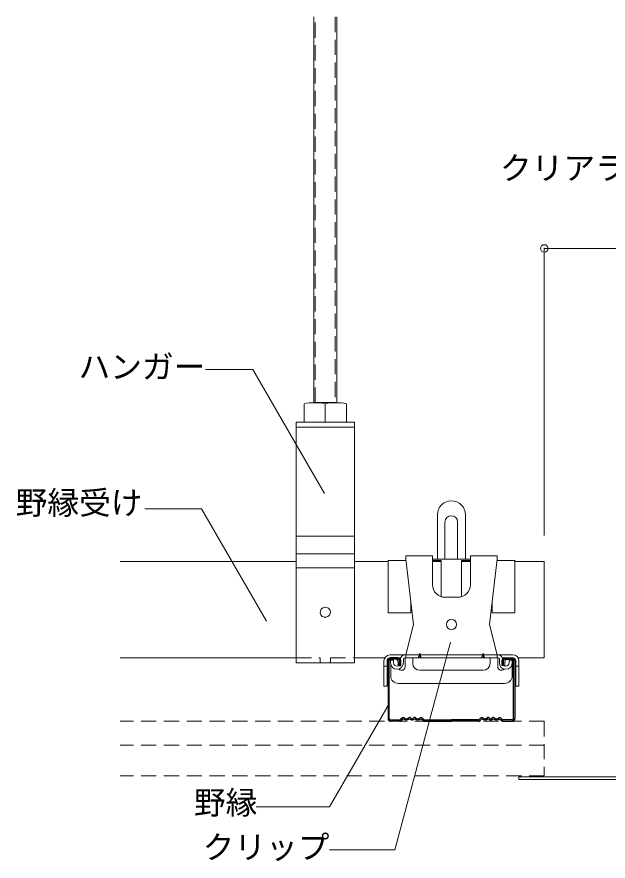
# Model space of a CAD drawing. Units: millimetres on the paper, with parts at other scales. Extents: x -195 to 195, y -140 to 138.
# Drawn here: x -63.4 to -16.8, y -87 to -20.3 of the extents above; entities that cross this region are included whole.
import ezdxf
from ezdxf.enums import TextEntityAlignment as Align

# ---------------------------------------------------------------- set-up
doc = ezdxf.new("R2010")
doc.units = ezdxf.units.MM
doc.header["$PDMODE"] = 32
doc.header["$PDSIZE"] = 0.6
doc.linetypes.add('DASHED1', pattern=[1.8, 1.2, -0.6])
for name, color, linetype, lineweight in [('3-1_吊り材', 7, 'Continuous', 18), ('3-2_野縁受け', 3, 'Continuous', 18), ('3-3_野縁', 2, 'Continuous', 25), ('3-5_寸法', 4, 'Continuous', 9), ('3-6_文字', 7, 'Continuous', 18), ('3-8_隠線', 4, 'DASHED1', 9), ('3-A_クリップ', 7, 'Continuous', 18), ('3-B_補強金具・金具・その他', 3, 'Continuous', 18), ('3-D_パネル', 4, 'DASHED1', 9)]:
    doc.layers.add(name, color=color, linetype=linetype, lineweight=lineweight)
doc.styles.add('ＭＳ ゴシック', font='')
doc.styles.get('ＭＳ ゴシック').set_extended_font_data('MS Gothic')

msp = doc.modelspace()

# ---------------------------------------------------------------- linework, layer by layer
at = {"layer": '3-1_吊り材'}
for p, q in [((-40.025, -50.777), (-40.025, -20.333)), ((-38.225, -20.333), (-38.225, -50.777)), ((-40.805, -50.857), (-40.805, -52.317)), ((-38.285, -50.777), (-39.965, -50.777)), ((-39.125, -50.857), (-39.125, -52.317)), ((-37.445, -50.857), (-37.445, -52.317)), ((-41.425, -52.317), (-36.825, -52.317)), ((-41.425, -52.317), (-41.425, -60.114)), ((-41.425, -52.317), (-41.425, -60.302)), ((-41.425, -52.317), (-41.425, -71.317)), ((-36.825, -52.317), (-36.825, -71.317)), ((-41.425, -52.717), (-36.825, -52.717)), ((-41.425, -61.32), (-36.825, -61.32)), ((-41.425, -62.72), (-36.825, -62.72)), ((-41.425, -63.82), (-36.825, -63.82)), ((-41.425, -71.317), (-36.825, -71.317))]:
    msp.add_line(p, q, dxfattribs=at)
at = {"layer": '3-1_吊り材', "linetype": 'DASHED1'}
for p, q in [((-39.105, -67.724), (-39.081, -67.724)), ((-41.425, -70.917), (-39.52, -70.917)), ((-39.52, -70.917), (-39.52, -71.317)), ((-38.72, -70.917), (-38.72, -71.317)), ((-38.72, -70.917), (-36.825, -70.917))]:
    msp.add_line(p, q, dxfattribs=at)
at = {"layer": '3-1_吊り材'}
for centre, radius, start, end in [((-39.965, -55.228), 4.45, 79.1199, 100.88008), ((-38.285, -55.228), 4.45, 79.1199, 100.88008), ((-39.125, -67.32), 0.4, 300.41108, 300.29645)]:
    msp.add_arc(centre, radius, start, end, dxfattribs=at)
at = {"layer": '3-2_野縁受け'}
for p, q in [((-55.3, -63.317), (-41.425, -63.317)), ((-36.825, -63.317), (-34.179, -63.317)), ((-30.679, -63.317), (-29.979, -63.317)), ((-28.379, -63.317), (-27.679, -63.317)), ((-24.179, -63.317), (-21.857, -63.317)), ((-21.857, -63.317), (-21.857, -70.917)), ((-41.425, -70.921), (-55.3, -70.921)), ((-34.437, -70.921), (-36.825, -70.921)), ((-23.924, -70.917), (-21.857, -70.917))]:
    msp.add_line(p, q, dxfattribs=at)
at = {"layer": '3-3_野縁'}
for p, q in [((-34.179, -71.117), (-34.179, -75.708)), ((-34.079, -75.713), (-34.079, -71.117)), ((-33.379, -70.917), (-33.979, -70.917)), ((-33.379, -71.017), (-33.979, -71.017)), ((-33.279, -71.517), (-33.279, -71.117)), ((-33.179, -71.517), (-33.179, -71.117)), ((-25.179, -71.517), (-25.179, -71.117)), ((-25.079, -71.517), (-25.079, -71.117)), ((-24.979, -70.917), (-24.379, -70.917)), ((-24.979, -71.017), (-24.379, -71.017)), ((-24.279, -75.713), (-24.279, -71.117)), ((-24.179, -71.117), (-24.179, -75.708)), ((-33.279, -71.517), (-33.179, -71.517)), ((-25.079, -71.517), (-25.179, -71.517)), ((-33.979, -75.817), (-33.262, -75.817)), ((-33.979, -75.817), (-33.262, -75.817)), ((-33.262, -75.917), (-33.979, -75.917)), ((-33.262, -75.917), (-33.979, -75.917)), ((-33.05, -75.647), (-33.191, -75.788)), ((-33.191, -75.788), (-33.05, -75.647)), ((-32.979, -75.717), (-33.121, -75.859)), ((-32.979, -75.717), (-33.121, -75.859)), ((-31.579, -75.717), (-31.438, -75.859)), ((-31.509, -75.647), (-31.367, -75.788)), ((-31.296, -75.817), (-29.179, -75.817)), ((-31.296, -75.917), (-29.179, -75.917)), ((-27.062, -75.817), (-29.179, -75.817)), ((-27.062, -75.917), (-29.179, -75.917)), ((-26.85, -75.647), (-26.991, -75.788)), ((-26.779, -75.717), (-26.92, -75.859)), ((-25.379, -75.717), (-25.238, -75.859)), ((-25.379, -75.717), (-25.238, -75.859)), ((-25.308, -75.647), (-25.167, -75.788)), ((-25.167, -75.788), (-25.308, -75.647)), ((-24.379, -75.817), (-25.096, -75.817)), ((-24.379, -75.817), (-25.096, -75.817)), ((-25.096, -75.917), (-24.379, -75.917)), ((-25.096, -75.917), (-24.379, -75.917))]:
    msp.add_line(p, q, dxfattribs=at)
for centre, radius, start, end in [((-33.979, -71.117), 0.2, 90.00299, 180.00299), ((-33.979, -71.117), 0.1, 90.00299, 180.00299), ((-33.379, -71.117), 0.2, 0.00299, 90.00299), ((-33.379, -71.117), 0.1, 0.00299, 90.00299), ((-24.979, -71.117), 0.2, 89.99699, 179.99699), ((-24.979, -71.117), 0.1, 89.99699, 179.99699), ((-24.379, -71.117), 0.2, 359.99699, 89.99699), ((-24.379, -71.117), 0.1, 359.99699, 89.99699), ((-33.979, -75.717), 0.2, 177.476, 270), ((-33.979, -75.717), 0.2, 177.476, 270), ((-33.979, -75.717), 0.1, 177.476, 270), ((-33.979, -75.717), 0.1, 177.476, 270), ((-33.262, -75.717), 0.1, 270, 314.99998), ((-33.262, -75.717), 0.1, 269.99998, 314.99998), ((-33.262, -75.717), 0.2, 270, 314.99998), ((-33.262, -75.717), 0.2, 270, 315), ((-32.979, -75.717), 0.1, 46.39717, 135), ((-32.729, -75.455), 0.362, 226.39717, 313.60281), ((-32.729, -75.455), 0.263, 226.39717, 313.60281), ((-32.479, -75.717), 0.1, 36.86989, 133.60281), ((-32.279, -75.567), 0.25, 216.86989, 323.1301), ((-32.279, -75.567), 0.15, 216.86989, 323.1301), ((-32.079, -75.717), 0.1, 46.39717, 143.1301), ((-32.079, -75.717), 0.1, 36.86989, 143.1301), ((-31.829, -75.455), 0.362, 226.39717, 313.60281), ((-31.829, -75.455), 0.263, 226.39717, 313.60281), ((-31.579, -75.717), 0.1, 44.99998, 133.60281), ((-31.296, -75.717), 0.2, 225, 270), ((-31.296, -75.717), 0.1, 225, 270), ((-27.062, -75.717), 0.1, 270, 315), ((-27.062, -75.717), 0.2, 270, 315), ((-26.779, -75.717), 0.1, 46.39719, 135.00002), ((-26.529, -75.455), 0.362, 226.39719, 313.60283), ((-26.529, -75.455), 0.263, 226.39719, 313.60283), ((-26.279, -75.717), 0.1, 36.8699, 143.13011), ((-26.279, -75.717), 0.1, 36.8699, 133.60283), ((-26.079, -75.567), 0.25, 216.8699, 323.13011), ((-26.079, -75.567), 0.15, 216.8699, 323.13011), ((-25.879, -75.717), 0.1, 46.39719, 143.13011), ((-25.629, -75.455), 0.362, 226.39719, 313.60283), ((-25.629, -75.455), 0.263, 226.39719, 313.60283), ((-25.379, -75.717), 0.1, 45, 133.60283), ((-25.096, -75.717), 0.2, 225.00002, 270), ((-25.096, -75.717), 0.2, 225, 270), ((-25.096, -75.717), 0.1, 225.00002, 270), ((-25.096, -75.717), 0.1, 225, 270), ((-24.379, -75.717), 0.2, 269.99997, 2.524), ((-24.379, -75.717), 0.2, 270, 2.524), ((-24.379, -75.717), 0.1, 269.99997, 2.524), ((-24.379, -75.717), 0.1, 270, 2.524)]:
    msp.add_arc(centre, radius, start, end, dxfattribs=at)
at = {"layer": '3-5_寸法'}
for q in [(-21.857, -61.269), (-11.857, -38.61)]:
    msp.add_line((-21.857, -38.61), q, dxfattribs=at)
at = {"layer": '3-5_寸法', "color": 7}
msp.add_point((-21.857, -38.61), dxfattribs=at)
at = {"layer": '3-6_文字'}
for p, q in [((-48.584, -48.159), (-44.84, -48.159)), ((-39.19, -57.944), (-44.84, -48.159)), ((-29.253, -69.67), (-33.647, -86.07)), ((-34.072, -74.491), (-38.793, -82.669)), ((-44.567, -82.669), (-38.793, -82.669)), ((-33.647, -86.07), (-38.801, -86.07))]:
    msp.add_line(p, q, dxfattribs=at)
msp.add_lwpolyline([(-53.357, -59.165), (-48.888, -59.165), (-43.768, -68.032)], dxfattribs=at)
at = {"layer": '3-8_隠線'}
for p, q in [((-39.912, -50.777), (-39.912, -20.333)), ((-38.337, -20.333), (-38.337, -50.777))]:
    msp.add_line(p, q, dxfattribs=at)
at = {"layer": '3-A_クリップ'}
for p, q in [((-30.279, -59.618), (-30.279, -63.138)), ((-28.079, -59.618), (-28.079, -63.138)), ((-29.689, -60.198), (-29.689, -63.138)), ((-28.689, -60.198), (-28.689, -63.138)), ((-32.765, -63.238), (-34.179, -63.238)), ((-34.179, -67.37), (-34.179, -63.238)), ((-32.779, -62.878), (-32.779, -63.118)), ((-32.179, -62.878), (-32.779, -62.878)), ((-32.779, -63.118), (-32.179, -68.278)), ((-32.179, -62.878), (-30.679, -62.878)), ((-30.679, -63.138), (-30.679, -62.878)), ((-30.679, -65.138), (-30.679, -62.878)), ((-30.679, -63.138), (-28.079, -63.138)), ((-30.679, -63.238), (-29.979, -63.238)), ((-29.979, -63.238), (-29.979, -66.092)), ((-28.379, -63.238), (-27.679, -63.238)), ((-28.379, -63.238), (-28.379, -66.092)), ((-28.079, -63.138), (-27.679, -63.138)), ((-27.679, -63.138), (-27.679, -62.878)), ((-27.679, -62.878), (-26.179, -62.878)), ((-27.679, -65.138), (-27.679, -62.878)), ((-26.179, -62.878), (-25.579, -62.878)), ((-25.579, -63.118), (-26.179, -68.278)), ((-24.179, -63.238), (-25.593, -63.238)), ((-25.579, -62.878), (-25.579, -63.118)), ((-24.179, -67.37), (-24.179, -63.238)), ((-32.379, -67.37), (-32.379, -66.558)), ((-28.679, -66.138), (-29.679, -66.138)), ((-25.979, -67.37), (-25.979, -66.557)), ((-32.379, -67.37), (-34.179, -67.37)), ((-25.979, -67.37), (-24.179, -67.37)), ((-32.179, -68.278), (-32.779, -70.678)), ((-26.179, -68.278), (-25.579, -70.678)), ((-31.679, -70.558), (-31.679, -70.918)), ((-26.679, -70.558), (-26.679, -70.918)), ((-34.499, -71.158), (-34.499, -71.578)), ((-34.259, -71.158), (-34.259, -71.578)), ((-34.019, -70.678), (-32.779, -70.678)), ((-34.019, -70.918), (-33.184, -70.918)), ((-33.379, -70.918), (-33.979, -70.918)), ((-33.739, -71.098), (-33.979, -71.098)), ((-33.979, -71.308), (-33.979, -71.098)), ((-33.589, -71.018), (-33.969, -71.018)), ((-33.969, -71.098), (-33.969, -71.018)), ((-33.739, -71.308), (-33.739, -71.098)), ((-33.389, -71.218), (-33.389, -71.565)), ((-33.199, -71.018), (-33.199, -71.308)), ((-32.959, -71.018), (-32.959, -71.308)), ((-32.859, -70.918), (-25.499, -70.918)), ((-32.829, -71.618), (-32.829, -70.918)), ((-32.779, -70.678), (-32.779, -70.918)), ((-25.579, -70.678), (-32.779, -70.678)), ((-31.011, -70.918), (-32.339, -70.918)), ((-32.229, -70.918), (-32.229, -71.348)), ((-26.129, -70.918), (-26.129, -71.348)), ((-25.579, -70.678), (-25.579, -70.918)), ((-24.339, -70.678), (-25.579, -70.678)), ((-25.529, -71.618), (-25.529, -70.918)), ((-25.399, -71.018), (-25.399, -71.308)), ((-24.339, -70.918), (-25.174, -70.918)), ((-25.159, -71.018), (-25.159, -71.308)), ((-24.979, -70.918), (-24.379, -70.918)), ((-24.969, -71.218), (-24.969, -71.565)), ((-24.769, -71.018), (-24.389, -71.018)), ((-24.619, -71.308), (-24.619, -71.098)), ((-24.619, -71.098), (-24.379, -71.098)), ((-24.389, -71.098), (-24.389, -71.018)), ((-24.379, -71.308), (-24.379, -71.098)), ((-24.099, -71.158), (-24.099, -71.578)), ((-23.859, -71.158), (-23.859, -71.578)), ((-34.499, -71.578), (-34.499, -73.138)), ((-34.499, -71.578), (-34.259, -71.578)), ((-34.259, -71.578), (-34.259, -73.138)), ((-33.969, -72.338), (-33.969, -71.408)), ((-31.679, -71.898), (-26.679, -71.898)), ((-24.389, -72.338), (-24.389, -71.408)), ((-24.099, -71.578), (-24.099, -73.138)), ((-23.859, -71.578), (-24.099, -71.578)), ((-23.859, -71.578), (-23.859, -73.138)), ((-34.499, -73.138), (-34.259, -73.138)), ((-33.369, -72.938), (-24.989, -72.938)), ((-24.099, -73.138), (-23.859, -73.138))]:
    msp.add_line(p, q, dxfattribs=at)
for points in [[(-31.799, -70.918), (-31.679, -70.558), (-31.559, -70.918)], [(-26.799, -70.918), (-26.679, -70.558), (-26.559, -70.918)]]:
    msp.add_lwpolyline(points, dxfattribs=at)
msp.add_circle((-29.179, -68.278), 0.4, dxfattribs=at)
for centre, radius, start, end in [((-29.179, -59.618), 1.1, 90, 180), ((-29.179, -59.618), 1.1, 0, 90), ((-29.189, -60.198), 0.5, 0, 180), ((-29.679, -65.138), 1, 180, 270), ((-28.679, -65.138), 1, 270, 0), ((-34.019, -71.158), 0.48, 91.52271, 180), ((-34.019, -71.158), 0.24, 90, 180), ((-34.019, -71.158), 0.48, 90, 91.52271), ((-33.589, -71.218), 0.2, 0, 90), ((-32.859, -71.018), 0.34, 90, 180), ((-32.859, -71.018), 0.1, 90, 180), ((-25.499, -71.018), 0.34, 0, 90), ((-25.499, -71.018), 0.1, 0, 90), ((-24.769, -71.218), 0.2, 90, 180), ((-24.339, -71.158), 0.48, 88.47729, 90), ((-24.339, -71.158), 0.48, 0, 90), ((-24.339, -71.158), 0.24, 0, 90), ((-33.469, -71.308), 0.51, 180, 270), ((-33.469, -71.308), 0.27, 180, 270), ((-33.469, -71.308), 0.27, 270, 0), ((-33.469, -71.308), 0.51, 270, 0), ((-33.109, -71.618), 0.28, 219.74605, 0), ((-31.679, -71.348), 0.55, 180, 270), ((-26.679, -71.348), 0.55, 270, 0), ((-25.249, -71.618), 0.28, 180, 320.24958), ((-24.889, -71.308), 0.51, 180, 270), ((-24.889, -71.308), 0.27, 180, 270), ((-24.889, -71.308), 0.27, 270, 0), ((-24.889, -71.308), 0.51, 270, 0), ((-33.369, -72.338), 0.6, 180, 270), ((-24.989, -72.338), 0.6, 270, 0)]:
    msp.add_arc(centre, radius, start, end, dxfattribs=at)
at = {"layer": '3-B_補強金具・金具・その他'}
for p, q in [((-23.857, -80.317), (-23.857, -80.517)), ((-23.857, -80.317), (-12.057, -80.317)), ((-23.857, -80.517), (-11.857, -80.517))]:
    msp.add_line(p, q, dxfattribs=at)
at = {"layer": '3-D_パネル'}
for p, q in [((-21.857, -75.917), (-55.3, -75.917)), ((-21.857, -75.917), (-21.857, -80.217)), ((-21.857, -77.817), (-55.3, -77.817)), ((-21.857, -80.217), (-55.3, -80.217))]:
    msp.add_line(p, q, dxfattribs=at)

# ---------------------------------------------------------------- texts
at = {"layer": '3-5_寸法', "style": 'ＭＳ ゴシック'}
msp.add_text('クリアランス', height=1.833, dxfattribs=at).set_placement((-25.352, -33.724), align=Align.BOTTOM_LEFT)
at = {"layer": '3-6_文字', "style": 'ＭＳ ゴシック'}
for s, p in [('ハンガー', (-58.584, -49.409)), ('野縁受け', (-63.54, -60.143)), ('野縁', (-49.487, -83.811)), ('クリップ', (-48.801, -87.32))]:
    msp.add_text(s, height=1.833, dxfattribs=at).set_placement(p, align=Align.BOTTOM_LEFT)

doc.saveas('drawing.dxf')
